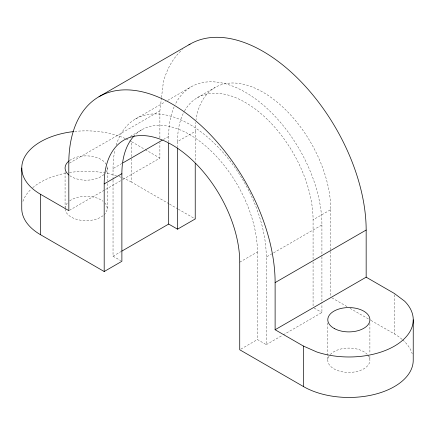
<?xml version="1.0" encoding="UTF-8"?>
<svg xmlns="http://www.w3.org/2000/svg" width="435" height="435" viewBox="0 0 435 435"><rect width="100%" height="100%" fill="white"/><g stroke="black" fill="none" stroke-linecap="round" stroke-linejoin="round"><path stroke-width="0.33" stroke-dasharray="2.17 1.63" d="M168.981 203.787L131.647 182.205L131.653 157.269M131.658 156.595L131.664 141.767A64.385 37.187 0 0 0 130.032 140.842M159.884 137.895L159.884 110.952L161.418 98.212M161.499 97.543L163.353 82.123A145.894 84.232 60 0 1 182.423 49.574M135.475 118.989L165.349 101.741M167.692 100.387L191.128 86.859M69.382 163.147L159.884 110.952M130.315 136.416L141.728 129.826M197.381 97.696L215.075 87.478M113.035 179.459L113.035 168.59L121.822 163.517M163.413 139.504L168.682 136.459A108.353 62.558 60 0 1 174.794 105.368M177.534 147.683L177.534 141.571L195.228 131.354A95.841 55.337 60 0 1 195.69 122.463M69.431 210.322L122.295 179.802M122.882 179.459L159.884 158.095L159.884 142.609M113.035 180.139L113.035 256.199L121.234 251.463M239.728 262.169L257.422 251.952A95.841 55.337 60 0 0 210.665 150.559A95.841 55.337 60 0 0 134.915 135.084M313.075 259.211L313.075 219.822L330.769 209.61A95.841 55.337 60 0 0 268.199 95.455A95.841 55.337 60 0 0 196.027 119.842M240.87 349.109L257.422 339.55L266.269 344.656L266.269 257.063L321.922 224.933A108.353 62.558 60 0 0 260.957 103.128A108.353 62.558 60 0 0 175.082 104.764M266.269 344.656L282.674 335.189M283.261 334.852L321.922 312.526L321.922 303.701M331.938 297.877L347.108 306.637M350.023 308.323L370.446 320.111M371.028 320.448L394.366 333.922A64.375 37.258 0.1 0 1 402.261 339.479M314.179 308.062L321.922 312.526M113.035 256.199L120.778 260.668M131.664 141.767L144.599 149.254M145.187 149.591L159.884 158.095M169.563 204.124L177.73 208.843M178.312 209.181L195.228 218.957M394.366 294.81L394.366 333.922M369.897 323.33L369.897 353.715M369.897 356.417L369.897 359.794M330.769 209.61L330.769 297.203M327.805 322.9L327.805 360.713M321.922 224.933L321.922 256.166M321.922 256.846L321.922 303.021M313.075 261.924L313.075 307.42M257.422 251.952L257.422 339.55M195.228 131.354L195.228 161.912M168.682 136.459L168.682 141.897M107.195 168.03L107.195 180.835M107.195 183.532L107.195 208.479M65.076 172.075L65.076 207.131M177.534 141.571A95.841 55.337 60 0 1 184.293 111.398M184.609 110.838A95.841 55.337 60 0 1 260.788 113.453A95.841 55.337 60 0 1 313.075 219.822M113.035 168.59A108.353 62.558 60 0 1 115.041 149.64M116.227 145.165A108.353 62.558 60 0 1 200.709 131.664A108.353 62.558 60 0 1 266.269 257.063M22.935 201.361A64.375 37.182 0 0 1 30.374 189.877M32.712 187.713A64.375 37.182 0 0 1 66.115 173.141M69.464 172.564A64.375 37.182 0 0 1 116.488 175.702M118.967 176.512A64.375 37.182 0 0 1 131.647 182.205M104.813 202.862A21.059 12.158 0 0 1 104.373 214.558M103.079 215.695A21.059 12.158 0 0 1 80.078 220.121A21.059 12.158 0 0 1 65.103 209.11M65.076 208.479A21.059 12.158 0 0 1 67.898 202.4M69.671 200.899A21.059 12.158 0 0 1 103.079 201.258M74.722 131.446A64.385 37.187 0 0 1 125.34 138.553M125.949 138.825A64.385 37.187 0 0 1 129.467 140.543M107.081 166.757A21.059 12.158 0 0 1 105.922 172.184M103.97 174.495A21.059 12.158 0 0 1 69.671 175.609M69.671 160.444A21.059 12.158 0 0 1 90.436 156.127A21.059 12.158 0 0 1 106.477 164.881M367.988 355.178A21.059 12.158 0 0 1 349.642 372.403A21.059 12.158 0 0 1 329.105 356.026M330.23 354.574A21.059 12.158 0 0 1 348.973 348.092A21.059 12.158 0 0 1 367.586 354.699M402.75 339.909A64.375 37.258 0.1 0 1 412.239 353.813"/><path stroke-width="0.65" d="M21.766 168.03L21.75 208.468A64.375 37.182 0 0 0 40.607 234.764L104.188 271.522L121.882 261.304L121.882 173.701A95.841 55.337 60 0 1 134.442 135.568M40.607 234.764L40.624 194.336A64.385 37.187 0 0 1 24.507 157.291A64.385 37.187 0 0 1 73.395 131.593M413.25 319.812L413.223 360.294A64.375 37.258 0.1 0 1 373.48 394.659A64.375 37.258 0.1 0 1 303.325 386.481L239.728 349.767L239.728 262.169A95.841 55.337 60 0 0 171.956 144.784A95.841 55.337 60 0 0 104.188 183.918L104.188 271.522M99.011 96.695L190.051 44.136M122.991 162.842L162.239 140.184M104.188 183.918L121.882 173.701M121.822 251.125L168.688 224.068L177.534 229.174L195.228 218.957L195.228 163.272M275.116 329.741L366.161 277.177L394.366 293.462L404.626 301.172A64.375 37.258 0.1 0 1 394.393 346.135A64.375 37.258 0.1 0 1 316.685 351.942L303.325 346.021L275.116 329.741L275.116 282.603L366.161 230.039A145.894 84.232 60 0 0 301.727 82.432A145.894 84.232 60 0 0 188.915 44.81M40.624 194.336L68.844 210.66L68.795 163.484A145.894 84.232 60 0 1 171.956 103.921A145.894 84.232 60 0 1 275.116 282.603M366.161 230.039L366.161 277.177M303.325 346.021L303.325 386.481M177.534 148.362L177.534 229.174M168.682 143.251L168.688 224.068M68.73 174.875A21.059 12.158 0 0 1 69.187 160.809M334.531 328.653A21.059 12.158 0 0 0 369.38 322.444A21.059 12.158 0 0 0 342.639 308.121A21.059 12.158 0 0 0 334.531 328.653"/></g></svg>
